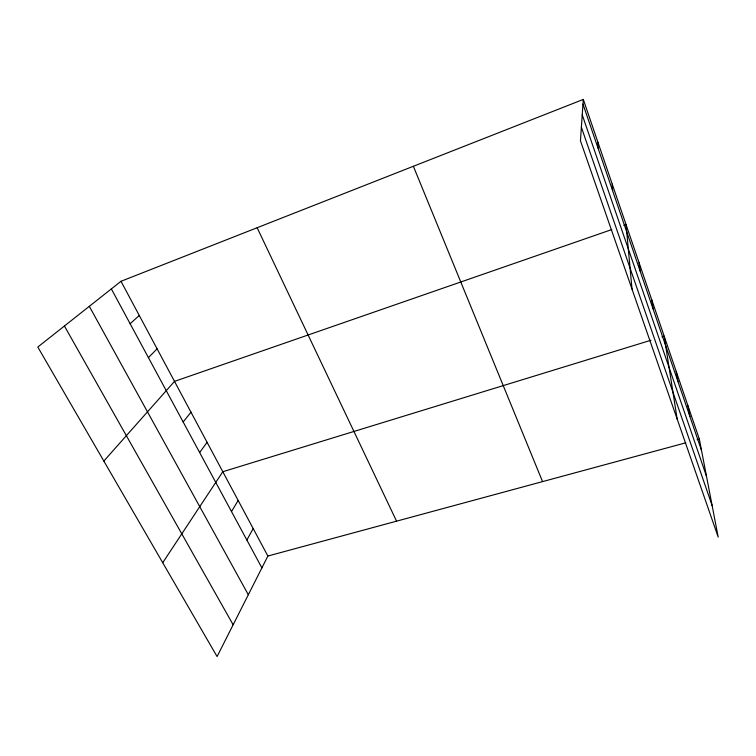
<?xml version="1.0" encoding="UTF-8"?>
<svg xmlns="http://www.w3.org/2000/svg" width="756" height="756" viewBox="0 0 756 756"><rect width="100%" height="100%" fill="white"/><g stroke="black" fill="none" stroke-linecap="round" stroke-linejoin="round"><path stroke-width="1.13" d="M583.292 99.433L580.447 140.786L718.2 537.11L699.347 439.132L583.292 99.433L120.998 281.289L37.8 347.042L217.085 656.567L267.879 556.038L685.777 442.808M246.862 540.039L253.194 528.567M231.497 511.547L238.168 500.463M162.729 562.729L222.803 471.725L650.963 340.247M199.65 452.551L207.078 442.307M183.16 421.99L190.984 412.2M103.846 461.065L174.504 381.383L611.708 229.597M148.422 357.616L157.116 348.847M130.117 323.71L139.284 315.498M623.851 225.373L626.062 224.608L632.007 289.113M661.972 336.864L664.174 336.184L677.168 419.051M697.089 439.746L699.347 439.132M64.421 326.006L233.141 624.787M89.312 306.331L248.318 594.736M111.349 288.915L261.888 567.879M120.998 281.289L267.879 556.038M257.144 227.736L396.569 521.168M413.371 166.273L542.562 481.61M581.383 127.273L712.143 505.603M582.233 114.874L706.491 476.28M582.97 104.101L701.521 450.425M687.932 405.717L689.888 416.443M676.214 371.413L677.943 381.534M651.814 300.009L653.052 308.817M639.113 262.823L640.077 270.922M612.218 184.105L612.587 190.606M597.968 142.393L598.005 148.006"/></g></svg>
